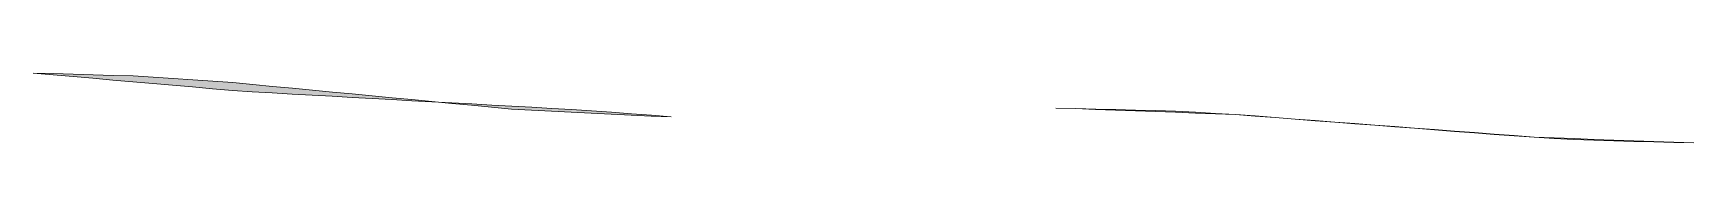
# Model space of a CAD drawing. Extents: x 0 to 1501, y 0 to 1722.
# Drawn here: x 106.1875 to 106.2825, y 1667.926 to 1667.93 of the extents above; entities that cross this region are included whole.
import ezdxf

# ---------------------------------------------------------------- set-up
doc = ezdxf.new("R2010")
doc.units = 0
doc.layers.get('0').update_dxf_attribs({"lineweight": 0})

msp = doc.modelspace()

# ---------------------------------------------------------------- hatches: boundary and pattern name
at = {"true_color": 0x231f20}
h = msp.add_hatch(color=256, dxfattribs=at)
h.dxf.hatch_style = 1
h.paths.add_polyline_path([(106.1875, 1667.93), (106.188643, 1667.929966), (106.189787, 1667.929935), (106.190929, 1667.929901), (106.192072, 1667.929867), (106.193216, 1667.929832), (106.194357, 1667.929771), (106.195498, 1667.929695), (106.196638, 1667.929615), (106.197781, 1667.929535), (106.198919, 1667.929451), (106.200058, 1667.929344), (106.201197, 1667.929234), (106.202335, 1667.929127), (106.203474, 1667.92902), (106.204613, 1667.928909), (106.205751, 1667.928802), (106.20689, 1667.928696), (106.208029, 1667.928585), (106.209166, 1667.928478), (106.210304, 1667.928368), (106.211443, 1667.928261), (106.212582, 1667.928154), (106.21372, 1667.928043), (106.214859, 1667.927937), (106.216002, 1667.927879), (106.217142, 1667.927822), (106.218285, 1667.927765), (106.219427, 1667.927708), (106.22057, 1667.92765), (106.221712, 1667.927593), (106.222855, 1667.927536), (106.223997, 1667.927502), (106.222864, 1667.927586), (106.221725, 1667.927673), (106.220585, 1667.927757), (106.219444, 1667.927845), (106.218302, 1667.927914), (106.217161, 1667.927979), (106.216019, 1667.92804), (106.214876, 1667.928104), (106.213736, 1667.928165), (106.212593, 1667.92823), (106.211451, 1667.928291), (106.21031, 1667.928356), (106.209167, 1667.928417), (106.208025, 1667.928482), (106.206884, 1667.928543), (106.205742, 1667.928608), (106.204599, 1667.928669), (106.203459, 1667.928734), (106.202316, 1667.928795), (106.201176, 1667.92886), (106.200033, 1667.928921), (106.198893, 1667.929005), (106.197754, 1667.929104), (106.196613, 1667.929203), (106.195475, 1667.929302), (106.194336, 1667.929401), (106.193195, 1667.929501), (106.192057, 1667.9296), (106.190918, 1667.929703), (106.189779, 1667.929802), (106.188639, 1667.929901), (106.1875, 1667.93)])
h = msp.add_hatch(color=256, dxfattribs=at)
h.dxf.hatch_style = 1
h.paths.add_polyline_path([(106.282499, 1667.925999), (106.281357, 1667.926029), (106.280214, 1667.92606), (106.279072, 1667.92609), (106.277931, 1667.926121), (106.276789, 1667.926151), (106.275646, 1667.926189), (106.274506, 1667.926254), (106.273365, 1667.926323), (106.272224, 1667.926403), (106.271086, 1667.926491), (106.269947, 1667.926575), (106.268806, 1667.926662), (106.267668, 1667.92675), (106.266529, 1667.926838), (106.265388, 1667.926926), (106.26425, 1667.927013), (106.263111, 1667.927101), (106.261972, 1667.927185), (106.260832, 1667.927273), (106.259693, 1667.927361), (106.258554, 1667.927448), (106.257414, 1667.927536), (106.256275, 1667.927624), (106.255133, 1667.92767), (106.253992, 1667.927711), (106.25285, 1667.927753), (106.251707, 1667.927795), (106.250566, 1667.927837), (106.249424, 1667.927879), (106.248281, 1667.927921), (106.247141, 1667.927963), (106.245998, 1667.927998), (106.247141, 1667.927967), (106.248283, 1667.92794), (106.249426, 1667.92791), (106.250566, 1667.927879), (106.251709, 1667.927853), (106.252851, 1667.927822), (106.253992, 1667.927757), (106.255133, 1667.927692), (106.256273, 1667.927628), (106.257414, 1667.927544), (106.258553, 1667.927456), (106.259693, 1667.927368), (106.260832, 1667.927284), (106.261971, 1667.927197), (106.263111, 1667.927113), (106.26425, 1667.927025), (106.265388, 1667.926937), (106.266529, 1667.926853), (106.267668, 1667.926765), (106.268806, 1667.926678), (106.269947, 1667.926594), (106.271086, 1667.926506), (106.272224, 1667.926418), (106.273365, 1667.926334), (106.274506, 1667.926289), (106.275648, 1667.926247), (106.276791, 1667.926205), (106.277931, 1667.926163), (106.279074, 1667.926121), (106.280216, 1667.926083), (106.281357, 1667.926041), (106.282499, 1667.925999)])

# ---------------------------------------------------------------- linework, layer by layer
for points in [[(106.1875, 1667.93), (106.188643, 1667.929966), (106.189787, 1667.929935), (106.190929, 1667.929901), (106.192072, 1667.929867), (106.193216, 1667.929832), (106.194357, 1667.929771), (106.195498, 1667.929695), (106.196638, 1667.929615), (106.197781, 1667.929535), (106.198919, 1667.929451), (106.200058, 1667.929344), (106.201197, 1667.929234), (106.202335, 1667.929127), (106.203474, 1667.92902), (106.204613, 1667.928909), (106.205751, 1667.928802), (106.20689, 1667.928696), (106.208029, 1667.928585), (106.209166, 1667.928478), (106.210304, 1667.928368), (106.211443, 1667.928261), (106.212582, 1667.928154), (106.21372, 1667.928043), (106.214859, 1667.927937), (106.216002, 1667.927879), (106.217142, 1667.927822), (106.218285, 1667.927765), (106.219427, 1667.927708), (106.22057, 1667.92765), (106.221712, 1667.927593), (106.222855, 1667.927536), (106.223997, 1667.927502), (106.222864, 1667.927586), (106.221725, 1667.927673), (106.220585, 1667.927757), (106.219444, 1667.927845), (106.218302, 1667.927914), (106.217161, 1667.927979), (106.216019, 1667.92804), (106.214876, 1667.928104), (106.213736, 1667.928165), (106.212593, 1667.92823), (106.211451, 1667.928291), (106.21031, 1667.928356), (106.209167, 1667.928417), (106.208025, 1667.928482), (106.206884, 1667.928543), (106.205742, 1667.928608), (106.204599, 1667.928669), (106.203459, 1667.928734), (106.202316, 1667.928795), (106.201176, 1667.92886), (106.200033, 1667.928921), (106.198893, 1667.929005), (106.197754, 1667.929104), (106.196613, 1667.929203), (106.195475, 1667.929302), (106.194336, 1667.929401), (106.193195, 1667.929501), (106.192057, 1667.9296), (106.190918, 1667.929703), (106.189779, 1667.929802), (106.188639, 1667.929901), (106.1875, 1667.93), (106.1875, 1667.93)], [(106.282499, 1667.925999), (106.281357, 1667.926029), (106.280214, 1667.92606), (106.279072, 1667.92609), (106.277931, 1667.926121), (106.276789, 1667.926151), (106.275646, 1667.926189), (106.274506, 1667.926254), (106.273365, 1667.926323), (106.272224, 1667.926403), (106.271086, 1667.926491), (106.269947, 1667.926575), (106.268806, 1667.926662), (106.267668, 1667.92675), (106.266529, 1667.926838), (106.265388, 1667.926926), (106.26425, 1667.927013), (106.263111, 1667.927101), (106.261972, 1667.927185), (106.260832, 1667.927273), (106.259693, 1667.927361), (106.258554, 1667.927448), (106.257414, 1667.927536), (106.256275, 1667.927624), (106.255133, 1667.92767), (106.253992, 1667.927711), (106.25285, 1667.927753), (106.251707, 1667.927795), (106.250566, 1667.927837), (106.249424, 1667.927879), (106.248281, 1667.927921), (106.247141, 1667.927963), (106.245998, 1667.927998), (106.247141, 1667.927967), (106.248283, 1667.92794), (106.249426, 1667.92791), (106.250566, 1667.927879), (106.251709, 1667.927853), (106.252851, 1667.927822), (106.253992, 1667.927757), (106.255133, 1667.927692), (106.256273, 1667.927628), (106.257414, 1667.927544), (106.258553, 1667.927456), (106.259693, 1667.927368), (106.260832, 1667.927284), (106.261971, 1667.927197), (106.263111, 1667.927113), (106.26425, 1667.927025), (106.265388, 1667.926937), (106.266529, 1667.926853), (106.267668, 1667.926765), (106.268806, 1667.926678), (106.269947, 1667.926594), (106.271086, 1667.926506), (106.272224, 1667.926418), (106.273365, 1667.926334), (106.274506, 1667.926289), (106.275648, 1667.926247), (106.276791, 1667.926205), (106.277931, 1667.926163), (106.279074, 1667.926121), (106.280216, 1667.926083), (106.281357, 1667.926041), (106.282499, 1667.925999), (106.282499, 1667.925999)]]:
    msp.add_lwpolyline(points, dxfattribs=at)

doc.saveas('drawing.dxf')
